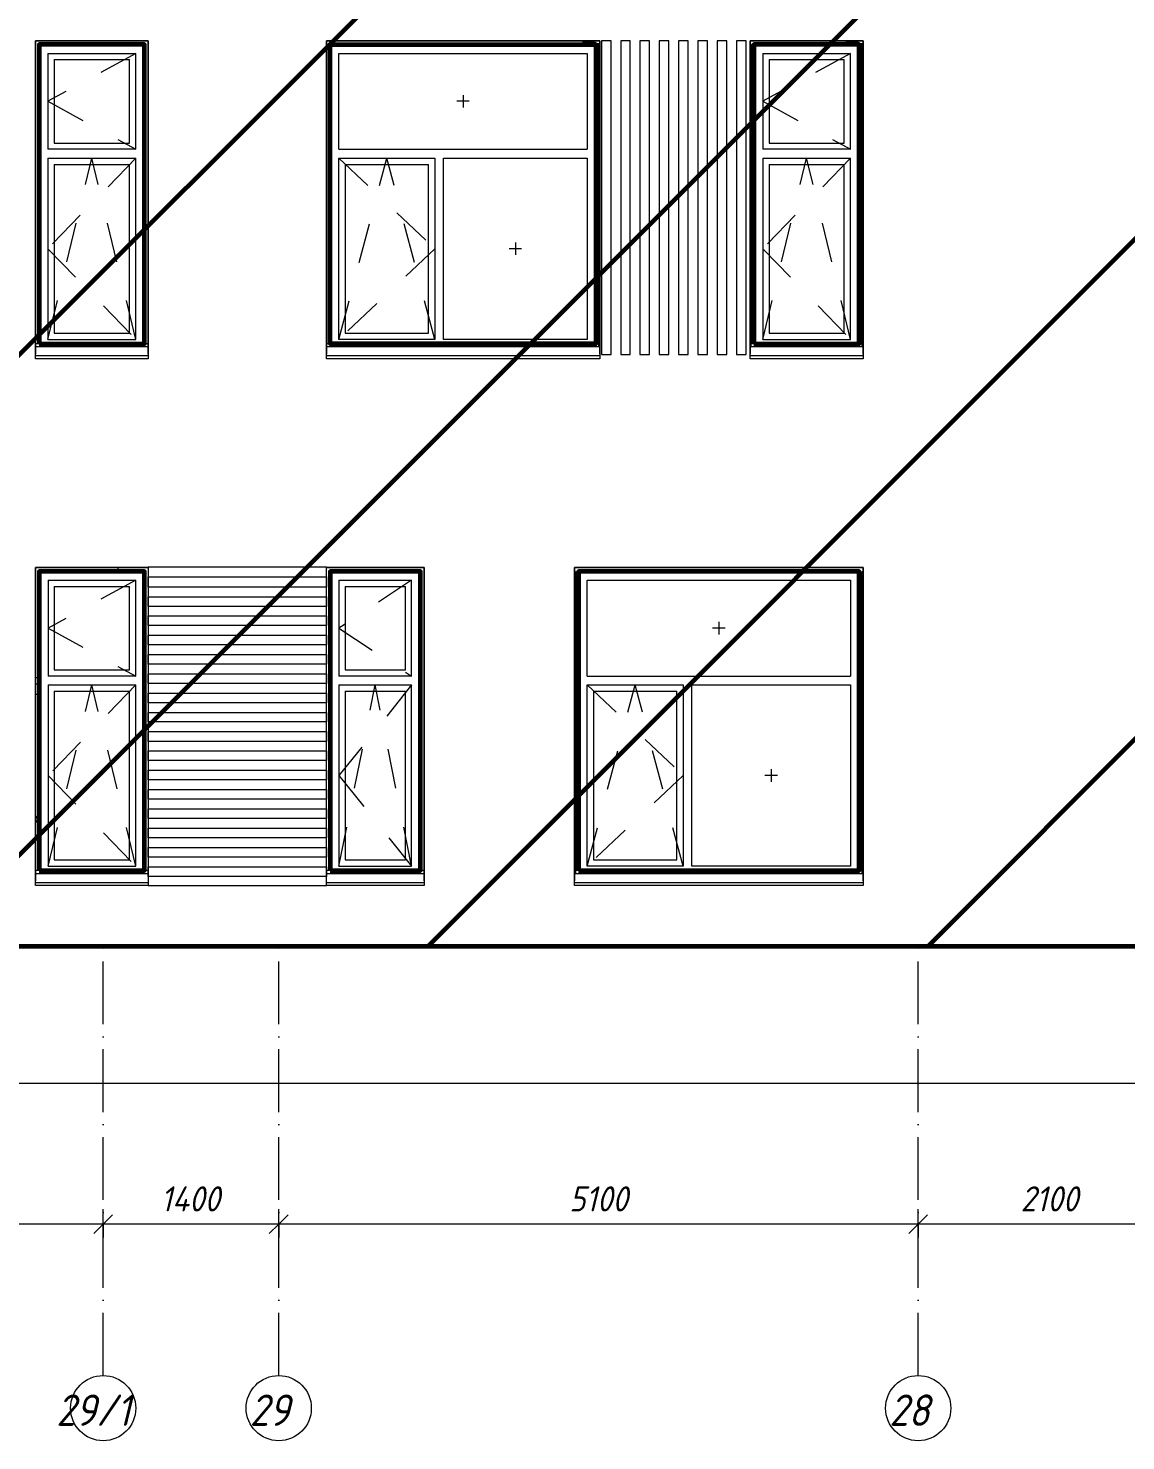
# Model space of a CAD drawing. Header units: millimetres. Extents: x 3914 to 443608, y -156176 to 78197.
# Drawn here: x 208118 to 216871, y -3960 to 7300 of the extents above; entities that cross this region are included whole.
import ezdxf

# ---------------------------------------------------------------- set-up
doc = ezdxf.new("R2010")
doc.units = ezdxf.units.MM
doc.linetypes.add('50_200_ШТРИХ_1Т_ш5_п1_п1_', pattern=[700, 500, -100, 0, -100])
doc.linetypes.add('Штрих', pattern=[635, 317.5, -317.5])
for name, color, linetype, lineweight in [('0) клиннинг', 90, 'Continuous', 60), ('1) Откосы', 102, 'Continuous', 60), ('A-ANNO-DIMS', 7, 'Continuous', 9), ('A-DETL-2', 7, 'Continuous', 5), ('A-DOOR-1', 7, 'Continuous', 5), ('A-GENM', 7, 'Continuous', 9), ('A-GLAZ-1', 7, 'Continuous', 5), ('A-GLAZ-2', 7, 'Штрих', 5), ('A-GLAZ-CWMG', 7, 'Continuous', 9), ('A-WALL', 7, 'Continuous', 5), ('I-WALL', 7, 'Continuous', 5), ('Оси', 7, 'Continuous', 9), ('Оси-1', 7, '50_200_ШТРИХ_1Т_ш5_п1_п1_', 9)]:
    doc.layers.add(name, color=color, linetype=linetype, lineweight=lineweight)
doc.styles.add('ISOCPEUR_I_2', font='isocpeui.ttf', dxfattribs={"width": 0.9, "height": 250})
doc.styles.add('ISOCPEUR_I_3', font='isocpeui.ttf', dxfattribs={"width": 0.9, "height": 200})

msp = doc.modelspace()

# ---------------------------------------------------------------- hatches: boundary and pattern name
at = {"layer": '0) клиннинг'}
h = msp.add_hatch(dxfattribs=at)
h.set_pattern_fill('ANSI31', color=256, scale=888)
h.paths.add_polyline_path([(222595.9, 13930), (190621, 13930), (190621, -19.1), (222595.9, -19.1)])

# ---------------------------------------------------------------- linework, layer by layer
msp.add_lwpolyline([(190621, 13930), (222595.9, 13930), (222595.9, -19.1), (190621, -19.1)], close=True, dxfattribs=at)
at = {"layer": '1) Откосы'}
for points in [[(208205.5, 4785), (209045.5, 4785), (209045.5, 7170), (208205.5, 7170)], [(210525.7, 7170), (212645.7, 7170), (212645.7, 4785), (210525.7, 4785)], [(213905.9, 4785), (214745.9, 4785), (214745.9, 7170), (213905.9, 7170)], [(208205.9, 585), (209045.9, 585), (209045.9, 2970), (208205.9, 2970)], [(210525.9, 585), (211245.9, 585), (211245.9, 2970), (210525.9, 2970)], [(212505.9, 585), (214745.9, 585), (214745.9, 2970), (212505.9, 2970)]]:
    msp.add_lwpolyline(points, close=True, dxfattribs=at)
at = {"layer": 'A-ANNO-DIMS'}
for p, q in [((315935.9, -1112.5), (190795.9, -1112.5)), ((208715.9, -2339.3), (208715.9, -2113.2)), ((208715.9, -2339.3), (208715.9, -2113.2)), ((210115.9, -2339.3), (210115.9, -2113.2)), ((210115.9, -2339.3), (210115.9, -2113.2)), ((215215.9, -2339.3), (215215.9, -2113.2)), ((215215.9, -2339.3), (215215.9, -2113.2)), ((208715.9, -2233.2), (205215.9, -2233.2)), ((210115.9, -2233.2), (208715.9, -2233.2)), ((208715.9, -2233.2), (208715.9, -2339.3)), ((208715.9, -2233.2), (208715.9, -2339.3)), ((215215.9, -2233.2), (210115.9, -2233.2)), ((210115.9, -2233.2), (210115.9, -2339.3)), ((210115.9, -2233.2), (210115.9, -2339.3)), ((217315.9, -2233.2), (215215.9, -2233.2)), ((215215.9, -2233.2), (215215.9, -2339.3)), ((215215.9, -2233.2), (215215.9, -2339.3))]:
    msp.add_line(p, q, dxfattribs=at)
at = {"layer": 'A-ANNO-DIMS', "lineweight": 20}
for p, q in [((208715.9, -2233.2), (208640.9, -2308.2)), ((208715.9, -2233.2), (208640.9, -2308.2)), ((208715.9, -2233.2), (208790.9, -2158.2)), ((208715.9, -2233.2), (208790.9, -2158.2)), ((210115.9, -2233.2), (210040.9, -2308.2)), ((210115.9, -2233.2), (210040.9, -2308.2)), ((210115.9, -2233.2), (210190.9, -2158.2)), ((210115.9, -2233.2), (210190.9, -2158.2)), ((215215.9, -2233.2), (215140.9, -2308.2)), ((215215.9, -2233.2), (215140.9, -2308.2)), ((215215.9, -2233.2), (215290.9, -2158.2)), ((215215.9, -2233.2), (215290.9, -2158.2))]:
    msp.add_line(p, q, dxfattribs=at)
at = {"layer": 'A-DETL-2'}
msp.add_line((222686.8, -19.1), (196006.8, -19.1), dxfattribs=at)
at = {"layer": 'A-DOOR-1'}
for p, q in [((208205.9, 1988), (208175.9, 1988)), ((208203.4, 1146.5), (208203.4, 853.5)), ((208203.4, 1042.6), (208175.9, 994)), ((208175.9, 994), (208203.4, 945.4))]:
    msp.add_line(p, q, dxfattribs=at)
at = {"layer": 'A-DOOR-1', "flags": 128}
for points in [[(208203.4, 1176.5), (208203.4, 1176.5), (208203.4, 1176.4), (208203.4, 1176.3), (208203.4, 1176.1), (208203.4, 1175.9), (208203.4, 1175.6), (208203.4, 1175.3), (208203.4, 1175), (208203.4, 1174.6), (208203.4, 1174.1), (208203.4, 1173.6), (208203.4, 1173.1), (208203.4, 1172.5), (208203.4, 1171.9), (208203.4, 1171.2), (208203.4, 1170.5), (208203.4, 1169.8), (208203.4, 1169), (208203.4, 1168.2), (208203.4, 1167.4), (208203.4, 1166.5), (208203.4, 1165.6), (208203.4, 1164.7), (208203.4, 1163.7), (208203.4, 1162.7), (208203.4, 1161.7), (208203.4, 1160.6), (208203.4, 1159.5), (208203.4, 1158.5), (208203.4, 1157.3), (208203.4, 1156.2), (208203.4, 1155.1), (208203.4, 1153.9), (208203.4, 1152.8), (208203.4, 1151.6), (208203.4, 1150.4), (208203.4, 1149.2), (208203.4, 1148), (208203.4, 1146.8), (208203.4, 1146.5)], [(208203.4, 853.5), (208203.4, 852.3), (208203.4, 851.1), (208203.4, 849.9), (208203.4, 848.7), (208203.4, 847.6), (208203.4, 846.4), (208203.4, 845.2), (208203.4, 844.1), (208203.4, 843), (208203.4, 841.8), (208203.4, 840.7), (208203.4, 839.7), (208203.4, 838.6), (208203.4, 837.6), (208203.4, 836.6), (208203.4, 835.6), (208203.4, 834.7), (208203.4, 833.7), (208203.4, 832.9), (208203.4, 832), (208203.4, 831.2), (208203.4, 830.4), (208203.4, 829.7), (208203.4, 828.9), (208203.4, 828.3), (208203.4, 827.7), (208203.4, 827.1), (208203.4, 826.5), (208203.4, 826), (208203.4, 825.6), (208203.4, 825.2), (208203.4, 824.8), (208203.4, 824.5), (208203.4, 824.2), (208203.4, 824), (208203.4, 823.8), (208203.4, 823.6), (208203.4, 823.6), (208203.4, 823.5)]]:
    msp.add_lwpolyline(points, dxfattribs=at)
at = {"layer": 'A-DOOR-1'}
msp.add_arc((208215.9, 823.5), 12.5, 165, 195, dxfattribs=at)
at = {"layer": 'A-GENM'}
for p, q in [((212539.7, 7200), (212539.7, 7195)), ((212539.7, 7195), (212608.5, 7195)), ((212608.5, 7195), (212659.7, 7170)), ((212660.9, 7175), (212609.7, 7200)), ((212659.7, 7170), (212675.7, 7170)), ((212675.7, 7175), (212660.9, 7175)), ((212669.7, 7170), (212675.7, 7170)), ((212669.7, 4758.8), (212669.7, 7170)), ((213881.9, 7175), (213875.9, 7175)), ((213875.9, 7170), (213881.9, 7170)), ((213875.9, 7170), (213881.9, 7170)), ((213881.9, 7170), (213881.9, 7175)), ((213881.9, 7170), (213881.9, 4758.8)), ((214639.9, 7200), (214639.9, 7195)), ((214639.9, 7195), (214708.8, 7195)), ((214708.8, 7195), (214759.9, 7170)), ((214761.1, 7175), (214709.9, 7200)), ((214759.9, 7170), (214775.9, 7170)), ((214775.9, 7175), (214761.1, 7175)), ((214769.9, 7170), (214775.9, 7170)), ((214769.9, 4758.8), (214769.9, 7170)), ((212475.9, 2970), (212481.9, 2970)), ((212481.9, 2970), (212481.9, 558.8)), ((214769.9, 2970), (214775.9, 2970)), ((214769.9, 558.8), (214769.9, 2970))]:
    msp.add_line(p, q, dxfattribs=at)
at = {"layer": 'A-GLAZ-1'}
for p, q in [((208175.5, 7200), (208175.5, 4702.5)), ((209075.5, 7200), (208175.5, 7200)), ((208205.5, 4785), (208205.5, 7170)), ((208205.5, 7170), (209045.5, 7170)), ((208275.5, 7100), (208275.5, 6335)), ((208275.5, 7100), (208975.5, 7100)), ((208975.5, 6335), (208975.5, 7100)), ((209045.5, 7170), (209045.5, 4785)), ((209075.5, 4702.5), (209075.5, 7200)), ((210495.7, 7200), (210495.7, 4702.5)), ((212675.7, 7200), (210495.7, 7200)), ((210525.7, 7170), (210525.7, 4785)), ((212645.7, 7170), (210525.7, 7170)), ((210595.7, 6335), (210595.7, 7100)), ((210595.7, 7100), (212575.7, 7100)), ((212575.7, 7100), (212575.7, 6335)), ((212645.7, 4785), (212645.7, 7170)), ((212675.7, 4702.5), (212675.7, 7200)), ((213875.9, 7200), (213875.9, 4702.5)), ((214775.9, 7200), (213875.9, 7200)), ((213905.9, 4785), (213905.9, 7170)), ((213905.9, 7170), (214745.9, 7170)), ((213975.9, 7100), (213975.9, 6335)), ((213975.9, 7100), (214675.9, 7100)), ((214675.9, 6335), (214675.9, 7100)), ((214745.9, 7170), (214745.9, 4785)), ((214775.9, 4702.5), (214775.9, 7200)), ((208325.5, 7050), (208325.5, 6385)), ((208325.5, 7050), (208925.5, 7050)), ((208925.5, 6385), (208925.5, 7050)), ((214025.9, 7050), (214025.9, 6385)), ((214025.9, 7050), (214625.9, 7050)), ((214625.9, 6385), (214625.9, 7050)), ((208975.5, 6335), (208275.5, 6335)), ((208325.5, 6385), (208925.5, 6385)), ((210595.7, 6335), (212575.7, 6335)), ((214675.9, 6335), (213975.9, 6335)), ((214025.9, 6385), (214625.9, 6385)), ((208275.5, 6265), (208275.5, 4820)), ((208275.5, 6265), (208975.5, 6265)), ((208325.5, 6215), (208325.5, 4870)), ((208325.5, 6215), (208925.5, 6215)), ((208925.5, 4870), (208925.5, 6215)), ((208975.5, 4820), (208975.5, 6265)), ((210595.7, 4820), (210595.7, 6265)), ((210595.7, 6265), (211360.7, 6265)), ((210645.7, 6215), (210645.7, 4870)), ((210645.7, 6215), (211310.7, 6215)), ((211310.7, 4870), (211310.7, 6215)), ((211360.7, 6265), (211360.7, 4820)), ((211430.7, 4820), (211430.7, 6265)), ((211430.7, 6265), (212575.7, 6265)), ((212575.7, 6265), (212575.7, 4820)), ((213975.9, 6265), (213975.9, 4820)), ((213975.9, 6265), (214675.9, 6265)), ((214025.9, 6215), (214025.9, 4870)), ((214025.9, 6215), (214625.9, 6215)), ((214625.9, 4870), (214625.9, 6215)), ((214675.9, 4820), (214675.9, 6265)), ((208325.5, 4870), (208925.5, 4870)), ((210645.7, 4870), (211310.7, 4870)), ((214025.9, 4870), (214625.9, 4870)), ((209075.5, 4785), (208175.5, 4785)), ((209075.5, 4760), (208175.5, 4760)), ((208275.5, 4820), (208975.5, 4820)), ((212669.7, 4785), (210495.7, 4785)), ((212669.7, 4760), (210495.7, 4760)), ((211360.7, 4820), (210595.7, 4820)), ((212575.7, 4820), (211430.7, 4820)), ((214769.9, 4785), (213881.9, 4785)), ((214769.9, 4760), (213881.9, 4760)), ((213975.9, 4820), (214675.9, 4820)), ((208175.5, 4691), (208175.5, 4702.5)), ((208175.5, 4666), (208175.5, 4691)), ((208175.5, 4691), (209075.5, 4691)), ((209075.5, 4666), (208175.5, 4666)), ((209075.5, 4702.5), (209075.5, 4691)), ((209075.5, 4691), (209075.5, 4666)), ((210495.7, 4691), (210495.7, 4702.5)), ((210495.7, 4666), (210495.7, 4691)), ((210495.7, 4691), (212675.7, 4691)), ((212675.7, 4666), (210495.7, 4666)), ((212675.7, 4702.5), (212675.7, 4691)), ((212675.7, 4691), (212675.7, 4666)), ((213875.9, 4691), (213875.9, 4702.5)), ((213875.9, 4666), (213875.9, 4691)), ((213875.9, 4691), (214775.9, 4691)), ((214775.9, 4666), (213875.9, 4666)), ((214775.9, 4702.5), (214775.9, 4691)), ((214775.9, 4691), (214775.9, 4666)), ((208175.9, 3000), (208175.9, 502.5)), ((209075.9, 3000), (208175.9, 3000)), ((208205.9, 585), (208205.9, 2970)), ((208205.9, 2970), (209045.9, 2970)), ((208835.9, 2970), (208835.9, 3000)), ((209045.9, 2970), (209045.9, 585)), ((211275.9, 3000), (210495.9, 3000)), ((210525.9, 585), (210525.9, 2970)), ((210525.9, 2970), (211245.9, 2970)), ((211245.9, 2970), (211245.9, 585)), ((211275.9, 502.5), (211275.9, 3000)), ((212475.9, 3000), (212475.9, 502.5)), ((214775.9, 3000), (212475.9, 3000)), ((212505.9, 2970), (212505.9, 585)), ((214745.9, 2970), (212505.9, 2970)), ((214745.9, 585), (214745.9, 2970)), ((214775.9, 502.5), (214775.9, 3000)), ((208275.9, 2900), (208275.9, 2135)), ((208275.9, 2900), (208975.9, 2900)), ((208325.9, 2850), (208325.9, 2185)), ((208325.9, 2850), (208925.9, 2850)), ((208925.9, 2185), (208925.9, 2850)), ((208975.9, 2135), (208975.9, 2900)), ((209075.9, 2845.7), (209075.9, 2925.6)), ((210495.9, 2925.6), (210495.9, 2845.7)), ((210595.9, 2900), (210595.9, 2135)), ((210595.9, 2900), (211175.9, 2900)), ((210645.9, 2850), (210645.9, 2185)), ((210645.9, 2850), (211125.9, 2850)), ((211125.9, 2185), (211125.9, 2850)), ((211175.9, 2135), (211175.9, 2900)), ((212575.9, 2135), (212575.9, 2900)), ((212575.9, 2900), (214675.9, 2900)), ((214675.9, 2900), (214675.9, 2135)), ((209075.9, 2691.7), (209075.9, 2768.7)), ((210495.9, 2768.7), (210495.9, 2691.7)), ((209075.9, 2537.7), (209075.9, 2614.7)), ((210495.9, 2614.7), (210495.9, 2537.7)), ((209075.9, 2383.7), (209075.9, 2460.7)), ((210495.9, 2460.7), (210495.9, 2383.7)), ((209075.9, 2231.7), (209075.9, 2306.7)), ((210495.9, 2306.7), (210495.9, 2231.7)), ((208325.9, 2185), (208925.9, 2185)), ((209075.9, 2077.7), (209075.9, 2154.7)), ((210495.9, 2154.7), (210495.9, 2077.7)), ((210645.9, 2185), (211125.9, 2185)), ((208975.9, 2135), (208275.9, 2135)), ((208275.9, 2065), (208275.9, 620)), ((208275.9, 2065), (208975.9, 2065)), ((208975.9, 620), (208975.9, 2065)), ((211175.9, 2135), (210595.9, 2135)), ((210595.9, 2065), (210595.9, 620)), ((210595.9, 2065), (211175.9, 2065)), ((211175.9, 620), (211175.9, 2065)), ((212575.9, 2135), (214675.9, 2135)), ((212575.9, 620), (212575.9, 2065)), ((212575.9, 2065), (213340.9, 2065)), ((213340.9, 2065), (213340.9, 620)), ((213410.9, 620), (213410.9, 2065)), ((213410.9, 2065), (214675.9, 2065)), ((214675.9, 2065), (214675.9, 620)), ((208325.9, 2015), (208325.9, 670)), ((208325.9, 2015), (208925.9, 2015)), ((208925.9, 670), (208925.9, 2015)), ((209075.9, 1923.1), (209075.9, 2000.7)), ((210495.9, 2000.7), (210495.9, 1923.1)), ((210645.9, 2015), (210645.9, 670)), ((210645.9, 2015), (211125.9, 2015)), ((211125.9, 670), (211125.9, 2015)), ((212625.9, 2015), (212625.9, 670)), ((212625.9, 2015), (213290.9, 2015)), ((213290.9, 670), (213290.9, 2015)), ((209075.9, 1769.8), (209075.9, 1846.1)), ((210495.9, 1846.1), (210495.9, 1769.8)), ((209075.9, 1615.5), (209075.9, 1692.8)), ((210495.9, 1692.8), (210495.9, 1615.5)), ((209075.9, 1461.5), (209075.9, 1538.5)), ((210495.9, 1538.5), (210495.9, 1461.5)), ((209075.9, 1307.4), (209075.9, 1384.5)), ((210495.9, 1384.5), (210495.9, 1307.4)), ((209075.9, 1153.6), (209075.9, 1230.4)), ((210495.9, 1230.4), (210495.9, 1153.6)), ((209075.9, 1000.1), (209075.9, 1076.6)), ((210495.9, 1076.6), (210495.9, 1000.1)), ((209075.9, 845.6), (209075.9, 923.1)), ((210495.9, 923.1), (210495.9, 845.6)), ((209075.9, 691.8), (209075.9, 768.6)), ((210495.9, 768.6), (210495.9, 691.8)), ((209075.9, 585), (208175.9, 585)), ((208275.9, 620), (208975.9, 620)), ((208325.9, 670), (208925.9, 670)), ((209075.9, 539), (209075.9, 614.8)), ((210495.9, 614.8), (210495.9, 539)), ((211275.9, 585), (210495.9, 585)), ((210595.9, 620), (211175.9, 620)), ((210645.9, 670), (211125.9, 670)), ((214769.9, 585), (212481.9, 585)), ((213340.9, 620), (212575.9, 620)), ((212625.9, 670), (213290.9, 670)), ((214675.9, 620), (213410.9, 620)), ((209075.9, 560), (208175.9, 560)), ((208175.9, 491), (208175.9, 502.5)), ((208175.9, 466), (208175.9, 491)), ((208175.9, 491), (209075.9, 491)), ((209075.9, 466), (208175.9, 466)), ((209075.9, 495.6), (209075.9, 491)), ((209075.9, 491), (209075.9, 466)), ((211275.9, 560), (210495.9, 560)), ((210495.9, 491), (210495.9, 495.6)), ((210495.9, 466), (210495.9, 491)), ((210495.9, 491), (211275.9, 491)), ((211275.9, 466), (210495.9, 466)), ((211275.9, 502.5), (211275.9, 491)), ((211275.9, 491), (211275.9, 466)), ((212475.9, 491), (212475.9, 502.5)), ((212475.9, 466), (212475.9, 491)), ((212475.9, 491), (214775.9, 491)), ((214775.9, 466), (212475.9, 466)), ((214769.9, 560), (212481.9, 560)), ((214775.9, 502.5), (214775.9, 491)), ((214775.9, 491), (214775.9, 466))]:
    msp.add_line(p, q, dxfattribs=at)
at = {"layer": 'A-GLAZ-2'}
for p, q in [((208975.5, 7100), (208275.5, 6717.5)), ((214675.9, 7100), (213975.9, 6717.5)), ((211585.7, 6767.5), (211585.7, 6667.5)), ((208275.5, 6717.5), (208975.5, 6335)), ((211635.7, 6717.5), (211535.7, 6717.5)), ((213975.9, 6717.5), (214675.9, 6335)), ((208275.5, 4820), (208625.5, 6265)), ((208975.5, 6265), (208275.5, 5542.5)), ((208975.5, 4820), (208625.5, 6265)), ((210595.7, 4820), (210978.2, 6265)), ((210595.7, 6265), (211360.7, 5542.5)), ((211360.7, 4820), (210978.2, 6265)), ((213975.9, 4820), (214325.9, 6265)), ((214675.9, 6265), (213975.9, 5542.5)), ((214675.9, 4820), (214325.9, 6265)), ((208275.5, 5542.5), (208975.5, 4820)), ((211360.7, 5542.5), (210595.7, 4820)), ((212053.2, 5542.5), (211953.2, 5542.5)), ((212003.2, 5592.5), (212003.2, 5492.5)), ((213975.9, 5542.5), (214675.9, 4820)), ((208975.9, 2900), (208275.9, 2517.5)), ((211175.9, 2900), (210595.9, 2517.5)), ((208275.9, 2517.5), (208975.9, 2135)), ((210595.9, 2517.5), (211175.9, 2135)), ((213675.9, 2517.5), (213575.9, 2517.5)), ((213625.9, 2567.5), (213625.9, 2467.5)), ((208275.9, 620), (208625.9, 2065)), ((208975.9, 2065), (208275.9, 1342.5)), ((208975.9, 620), (208625.9, 2065)), ((210595.9, 620), (210885.9, 2065)), ((211175.9, 2065), (210595.9, 1342.5)), ((211175.9, 620), (210885.9, 2065)), ((212575.9, 620), (212958.4, 2065)), ((212575.9, 2065), (213340.9, 1342.5)), ((213340.9, 620), (212958.4, 2065)), ((214043.4, 1392.5), (214043.4, 1292.5)), ((208275.9, 1342.5), (208975.9, 620)), ((210595.9, 1342.5), (211175.9, 620)), ((213340.9, 1342.5), (212575.9, 620)), ((214093.4, 1342.5), (213993.4, 1342.5))]:
    msp.add_line(p, q, dxfattribs=at)
at = {"layer": 'A-GLAZ-CWMG'}
for p, q in [((208175.9, 2125), (208205.9, 2125)), ((208175.9, 2075), (208205.9, 2075))]:
    msp.add_line(p, q, dxfattribs=at)
at = {"layer": 'A-WALL'}
for p, q in [((208175.5, 7200), (209075.5, 7200)), ((208175.5, 4702.5), (208175.5, 7200)), ((209075.5, 7200), (209075.5, 4702.5)), ((210495.7, 4702.5), (210495.7, 7200)), ((210495.7, 7200), (212675.7, 7200)), ((212675.7, 7200), (212675.7, 4702.5)), ((213875.9, 7200), (214775.9, 7200)), ((213875.9, 4702.5), (213875.9, 7200)), ((214775.9, 7200), (214775.9, 4702.5)), ((208175.9, 502.5), (208175.9, 3000)), ((208175.9, 3000), (209075.9, 3000)), ((210495.9, 3000), (211275.9, 3000)), ((211275.9, 3000), (211275.9, 502.5)), ((212475.9, 502.5), (212475.9, 3000)), ((212475.9, 3000), (214775.9, 3000)), ((214775.9, 3000), (214775.9, 502.5)), ((209075.9, 2925.6), (209075.9, 2845.7)), ((210495.9, 2845.7), (210495.9, 2925.6)), ((209075.9, 2768.7), (209075.9, 2691.7)), ((210495.9, 2691.7), (210495.9, 2768.7)), ((209075.9, 2614.7), (209075.9, 2537.7)), ((210495.9, 2537.7), (210495.9, 2614.7)), ((209075.9, 2460.7), (209075.9, 2383.7)), ((210495.9, 2383.7), (210495.9, 2460.7)), ((209075.9, 2306.7), (209075.9, 2231.7)), ((210495.9, 2231.7), (210495.9, 2306.7)), ((209075.9, 2154.7), (209075.9, 2077.7)), ((210495.9, 2077.7), (210495.9, 2154.7)), ((209075.9, 2000.7), (209075.9, 1923.1)), ((210495.9, 1923.1), (210495.9, 2000.7)), ((209075.9, 1846.1), (209075.9, 1769.8)), ((210495.9, 1769.8), (210495.9, 1846.1)), ((209075.9, 1692.8), (209075.9, 1615.5)), ((210495.9, 1615.5), (210495.9, 1692.8)), ((209075.9, 1538.5), (209075.9, 1461.5)), ((210495.9, 1461.5), (210495.9, 1538.5)), ((209075.9, 1384.5), (209075.9, 1307.4)), ((210495.9, 1307.4), (210495.9, 1384.5)), ((209075.9, 1230.4), (209075.9, 1153.6)), ((210495.9, 1153.6), (210495.9, 1230.4)), ((209075.9, 1076.6), (209075.9, 1000.1)), ((210495.9, 1000.1), (210495.9, 1076.6)), ((209075.9, 923.1), (209075.9, 845.6)), ((210495.9, 845.6), (210495.9, 923.1)), ((209075.9, 768.6), (209075.9, 691.8)), ((210495.9, 691.8), (210495.9, 768.6)), ((209075.9, 614.8), (209075.9, 539)), ((210495.9, 539), (210495.9, 614.8))]:
    msp.add_line(p, q, dxfattribs=at)
at = {"layer": 'I-WALL'}
for p, q in [((212765.9, 7200), (212688.9, 7200)), ((212688.9, 7200), (212688.9, 4699)), ((212765.9, 4699), (212765.9, 7200)), ((212919.9, 7200), (212842.9, 7200)), ((212842.9, 7200), (212842.9, 4699)), ((212919.9, 4699), (212919.9, 7200)), ((213073.9, 7200), (212996.9, 7200)), ((212996.9, 7200), (212996.9, 4699)), ((213073.9, 4699), (213073.9, 7200)), ((213227.9, 7200), (213150.9, 7200)), ((213150.9, 7200), (213150.9, 4699)), ((213227.9, 4699), (213227.9, 7200)), ((213381.9, 7200), (213304.9, 7200)), ((213304.9, 7200), (213304.9, 4699)), ((213381.9, 4699), (213381.9, 7200)), ((213535.9, 7200), (213458.9, 7200)), ((213458.9, 7200), (213458.9, 4699)), ((213535.9, 4699), (213535.9, 7200)), ((213689.9, 7200), (213612.9, 7200)), ((213612.9, 7200), (213612.9, 4699)), ((213689.9, 4699), (213689.9, 7200)), ((213843.9, 7200), (213766.9, 7200)), ((213766.9, 7200), (213766.9, 4699)), ((213843.9, 4699), (213843.9, 7200)), ((212688.9, 4699), (212765.9, 4699)), ((212842.9, 4699), (212919.9, 4699)), ((212996.9, 4699), (213073.9, 4699)), ((213150.9, 4699), (213227.9, 4699)), ((213304.9, 4699), (213381.9, 4699)), ((213458.9, 4699), (213535.9, 4699)), ((213612.9, 4699), (213689.9, 4699)), ((213766.9, 4699), (213843.9, 4699)), ((210495.9, 3002.6), (209075.9, 3002.6)), ((209075.9, 3002.6), (209075.9, 2925.6)), ((210495.9, 2925.6), (210495.9, 3002.6)), ((209075.9, 2925.6), (210495.9, 2925.6)), ((210495.9, 2845.7), (209075.9, 2845.7)), ((209075.9, 2845.7), (209075.9, 2768.7)), ((210495.9, 2768.7), (210495.9, 2845.7)), ((209075.9, 2768.7), (210495.9, 2768.7)), ((210495.9, 2691.7), (209075.9, 2691.7)), ((209075.9, 2691.7), (209075.9, 2614.7)), ((209075.9, 2614.7), (210495.9, 2614.7)), ((210495.9, 2614.7), (210495.9, 2691.7)), ((210495.9, 2537.7), (209075.9, 2537.7)), ((209075.9, 2537.7), (209075.9, 2460.7)), ((210495.9, 2460.7), (210495.9, 2537.7)), ((209075.9, 2460.7), (210495.9, 2460.7)), ((210495.9, 2383.7), (209075.9, 2383.7)), ((209075.9, 2383.7), (209075.9, 2306.7)), ((210495.9, 2306.7), (210495.9, 2383.7)), ((209075.9, 2306.7), (210495.9, 2306.7)), ((210495.9, 2231.7), (209075.9, 2231.7)), ((209075.9, 2231.7), (209075.9, 2154.7)), ((209075.9, 2154.7), (210495.9, 2154.7)), ((210495.9, 2154.7), (210495.9, 2231.7)), ((210495.9, 2077.7), (209075.9, 2077.7)), ((209075.9, 2077.7), (209075.9, 2000.7)), ((210495.9, 2000.7), (210495.9, 2077.7)), ((209075.9, 2000.7), (210495.9, 2000.7)), ((210495.9, 1923.1), (209075.9, 1923.1)), ((209075.9, 1923.1), (209075.9, 1846.1)), ((210495.9, 1846.1), (210495.9, 1923.1)), ((209075.9, 1846.1), (210495.9, 1846.1)), ((210495.9, 1769.8), (209075.9, 1769.8)), ((209075.9, 1769.8), (209075.9, 1692.8)), ((209075.9, 1692.8), (210495.9, 1692.8)), ((210495.9, 1692.8), (210495.9, 1769.8)), ((210495.9, 1615.5), (209075.9, 1615.5)), ((209075.9, 1615.5), (209075.9, 1538.5)), ((210495.9, 1538.5), (210495.9, 1615.5)), ((209075.9, 1538.5), (210495.9, 1538.5)), ((210495.9, 1461.5), (209075.9, 1461.5)), ((209075.9, 1461.5), (209075.9, 1384.5)), ((209075.9, 1384.5), (210495.9, 1384.5)), ((210495.9, 1384.5), (210495.9, 1461.5)), ((210495.9, 1307.4), (209075.9, 1307.4)), ((209075.9, 1307.4), (209075.9, 1230.4)), ((210495.9, 1230.4), (210495.9, 1307.4)), ((209075.9, 1230.4), (210495.9, 1230.4)), ((210495.9, 1153.6), (209075.9, 1153.6)), ((209075.9, 1153.6), (209075.9, 1076.6)), ((210495.9, 1076.6), (210495.9, 1153.6)), ((209075.9, 1076.6), (210495.9, 1076.6)), ((210495.9, 1000.1), (209075.9, 1000.1)), ((209075.9, 1000.1), (209075.9, 923.1)), ((209075.9, 923.1), (210495.9, 923.1)), ((210495.9, 923.1), (210495.9, 1000.1)), ((210495.9, 845.6), (209075.9, 845.6)), ((209075.9, 845.6), (209075.9, 768.6)), ((210495.9, 768.6), (210495.9, 845.6)), ((209075.9, 768.6), (210495.9, 768.6)), ((210495.9, 691.8), (209075.9, 691.8)), ((209075.9, 691.8), (209075.9, 614.8)), ((210495.9, 614.8), (210495.9, 691.8)), ((209075.9, 614.8), (210495.9, 614.8)), ((210495.9, 539), (209075.9, 539)), ((209075.9, 539), (209075.9, 495.6)), ((209075.9, 466), (210495.9, 466)), ((210495.9, 495.6), (210495.9, 539))]:
    msp.add_line(p, q, dxfattribs=at)
at = {"layer": 'Оси'}
for centre in [(208715.9, -3700), (210115.9, -3700), (215215.9, -3700)]:
    msp.add_circle(centre, 260, dxfattribs=at)
at = {"layer": 'Оси-1'}
for p, q in [((208715.9, -3440), (208715.9, 0)), ((210115.9, -3440), (210115.9, 0)), ((215215.9, -3440), (215215.9, 0))]:
    msp.add_line(p, q, dxfattribs=at)

# ---------------------------------------------------------------- texts
at = {"layer": 'Оси', "style": 'ISOCPEUR_I_2', "width": 0.9}
for s, p in [('29/1', (208341.1, -3841.2)), ('29', (209884.2, -3841.2)), ('28', (214984.2, -3841.2))]:
    msp.add_text(s, height=250, dxfattribs=at).set_placement(p)

# ---------------------------------------------------------------- next in the draw order: texts
at = {"layer": 'A-ANNO-DIMS', "char_height": 200, "attachment_point": 1, "line_spacing_factor": 1.149209, "style": 'ISOCPEUR_I_3', "bg_fill": 3, "box_fill_scale": 1.25, "bg_fill_color": 256, "bg_fill_true_color": 13158600, "bg_fill_transparency": 0}
for s, insert, width in [('1400', (209174.6, -1931.9), 579.201), ('5100', (212432.2, -1931.9), 560.814), ('2100', (216032.2, -1931.9), 560.814)]:
    msp.add_mtext(s, dxfattribs=dict(at, insert=insert, width=width))

doc.saveas('drawing.dxf')
